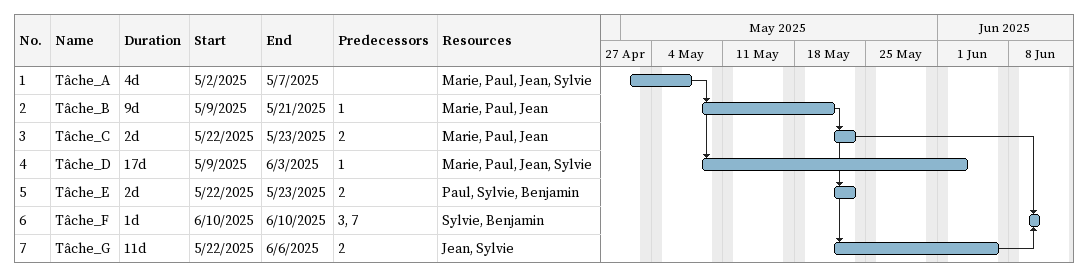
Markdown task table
| ID | Task | Duration | Start | Finish | Predecessors | Resources |
|---|---|---|---|---|---|---|
| 1 | Tâche_A | 4d | 2025-05-02 | 2025-05-07 |  | Marie, Paul, Jean, Sylvie |
| 2 | Tâche_B | 9d | 2025-05-09 | 2025-05-21 | 1 | Marie, Paul, Jean |
| 3 | Tâche_C | 2d | 2025-05-22 | 2025-05-23 | 2 | Marie, Paul, Jean |
| 4 | Tâche_D | 17d | 2025-05-09 | 2025-06-03 | 1 | Marie, Paul, Jean, Sylvie |
| 5 | Tâche_E | 2d | 2025-05-22 | 2025-05-23 | 2 | Paul, Sylvie, Benjamin |
| 6 | Tâche_F | 1d | 2025-06-10 | 2025-06-10 | 3, 7 | Sylvie, Benjamin |
| 7 | Tâche_G | 11d | 2025-05-22 | 2025-06-06 | 2 | Jean, Sylvie |
